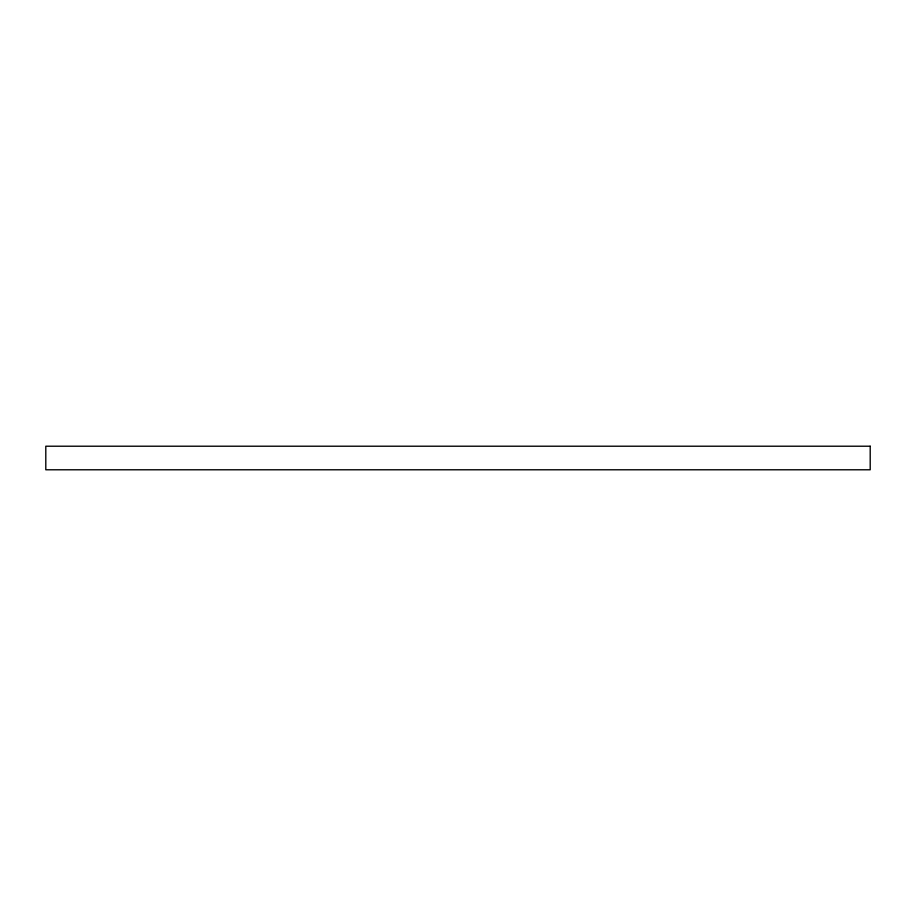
<?xml version="1.0" encoding="UTF-8"?>
<svg xmlns="http://www.w3.org/2000/svg" width="916" height="916" viewBox="0 0 916 916"><rect width="100%" height="100%" fill="white"/><g stroke="black" fill="none" stroke-linecap="round" stroke-linejoin="round"><path stroke-width="1.37" d="M870.2 446.218L45.8 446.218L45.8 469.782L870.2 469.782L870.2 446.218"/></g></svg>
